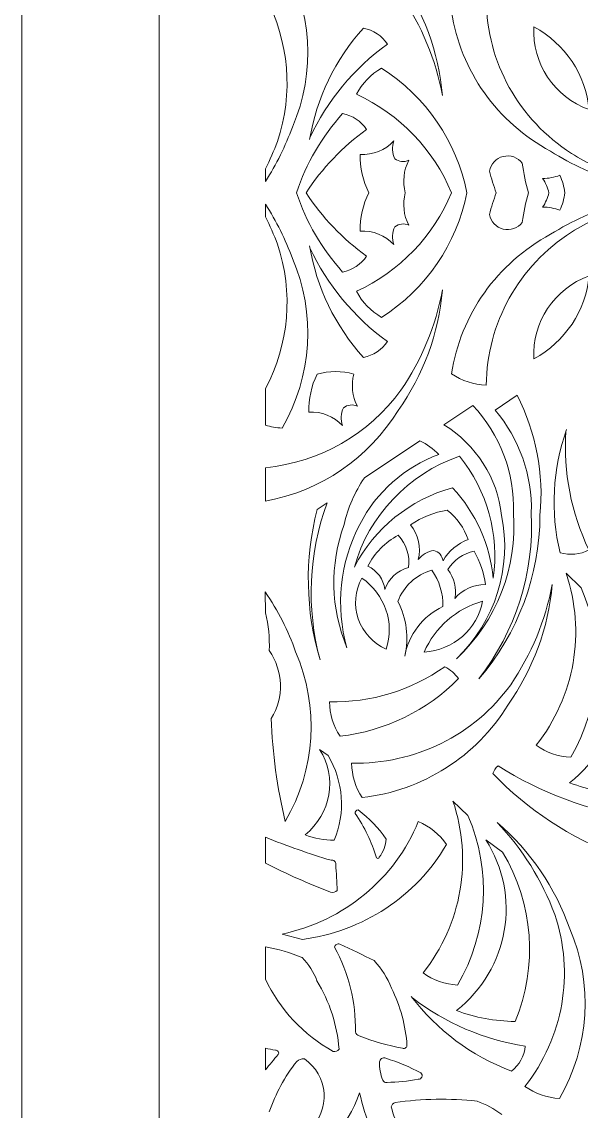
# Model space of a CAD drawing. Header units: millimetres. Extents: x -388 to 390, y -1187 to 1583.
# Drawn here: x -388 to -125, y -569 to -57 of the extents above; entities that cross this region are included whole.
import ezdxf

# ---------------------------------------------------------------- set-up
doc = ezdxf.new("R2010")
doc.units = ezdxf.units.MM
doc.header["$MEASUREMENT"] = 0
doc.layers.add('Livello 1', color=7, linetype='Continuous')

msp = doc.modelspace()

# ---------------------------------------------------------------- linework, layer by layer
at = {"layer": 'Livello 1', "color": 2, "lineweight": 9}
msp.add_open_spline([(-388, -1049.5), (-388, -1049.5), (388, -1049.5), (388, -1049.5), (388, -1049.5), (388, -1049.5), (388, 1049.5), (388, 1049.5), (388, 1049.5), (388, 1049.5), (-388, 1049.5), (-388, 1049.5), (-388, 1049.5), (-388, 1049.5), (-388, -1049.5), (-388, -1049.5)], degree=3, knots=[0, 0, 0, 0, 0.2, 0.2, 0.2, 0.2, 0.4, 0.4, 0.4, 0.4, 0.6, 0.6, 0.6, 0.6, 1, 1, 1, 1], dxfattribs=at)
at = {"layer": 'Livello 1', "color": 177, "lineweight": 9}
for points in [[(-388, 985.5001), (-388, 985.5001), (-388, -1014.5), (-388, -1014.5)], [(-260.866, -106.6089), (-249.7059, -80.7506), (-251.5067, -51.278), (-265.7359, -26.9054)], [(-190.3671, -91.8174), (-192.1221, -71.4797), (-199.3152, -51.9521), (-211.2237, -35.1965)], [(-190.3671, -91.8174), (-193.4998, -74.9897), (-200.1351, -58.9722), (-209.8605, -44.7602)], [(-169.7943, -47.0948), (-169.5022, -76.1006), (-154.4896, -103.065), (-129.7433, -119.0312)], [(-186.1156, -52.43), (-181.8866, -80.1937), (-164.669, -104.4389), (-139.5537, -117.9973)], [(-227.4566, -60.1346), (-240.7998, -74.8872), (-249.582, -93.0485), (-252.7788, -112.5002)], [(-216.2154, -67.6043), (-218.7732, -63.7262), (-222.8299, -61.0305), (-227.4566, -60.1346)], [(-147.3687, -59.5161), (-148.3942, -76.6438), (-137.8881, -92.4242), (-121.4641, -98.4257)], [(-121.4641, -98.4257), (-122.9836, -82.0584), (-132.6836, -67.4887), (-147.3687, -59.5161)], [(-216.2154, -67.6043), (-231.9675, -79.0425), (-244.4989, -94.2025), (-252.6384, -111.6674)], [(-218.9448, -78.94), (-224.0055, -81.8266), (-228.0983, -86.0922), (-230.724, -91.2164)], [(-178.937, -137.4999), (-183.5906, -113.4873), (-198.0247, -92.3407), (-218.9448, -78.94)], [(-186.1346, -137.4999), (-194.5064, -117.1396), (-210.4241, -100.6039), (-230.724, -91.2164)], [(-237.2544, -100.2654), (-247.0311, -111.0748), (-254.3965, -123.7566), (-258.8847, -137.4999)], [(-226.0133, -107.7351), (-228.5709, -103.8571), (-232.6278, -101.1614), (-237.2544, -100.2654)], [(-226.0133, -107.7351), (-237.255, -115.8981), (-246.8919, -125.983), (-254.46, -137.4999)], [(-229.0654, -119.448), (-223.0728, -119.8293), (-217.2316, -117.5046), (-213.2117, -113.1387)], [(-213.2117, -113.1387), (-214.1199, -115.8826), (-213.9522, -118.8592), (-212.7409, -121.4885)], [(-229.0654, -119.448), (-229.1673, -125.6085), (-227.7036, -131.9291), (-225.0145, -137.5001)], [(-212.7409, -121.4885), (-210.8907, -122.9652), (-208.3314, -123.2522), (-206.1878, -122.2234)], [(-206.1878, -122.2234), (-208.6021, -126.914), (-209.1513, -132.4087), (-207.8338, -137.5001)], [(-139.5537, -117.9973), (-129.5399, -124.3675), (-118.6019, -129.2242), (-107.1087, -132.4035)], [(-129.7433, -119.0312), (-122.3529, -123.5533), (-114.5082, -127.3217), (-106.332, -130.2772)], [(-168.2323, -127.3097), (-167.388, -130.7645), (-166.3355, -134.1673), (-165.0808, -137.5)], [(-152.8301, -123.5719), (-152.2676, -128.2833), (-151.313, -132.9416), (-149.9763, -137.5)], [(-143.2861, -130.7797), (-140.4964, -130.7772), (-137.7319, -130.262), (-135.1363, -129.2613)], [(-140.3509, -137.4999), (-140.8801, -135.0996), (-141.8755, -132.8177), (-143.2861, -130.7797)], [(-132.8852, -137.4999), (-133.2363, -134.6655), (-133.9938, -131.8918), (-135.1363, -129.2613)], [(-237.2544, -174.7346), (-247.0311, -163.9252), (-254.3965, -151.2434), (-258.8847, -137.5001)], [(-226.0133, -167.2649), (-237.255, -159.1019), (-246.8919, -149.017), (-254.46, -137.5001)], [(-186.1346, -137.5001), (-194.5064, -157.8604), (-210.4241, -174.3961), (-230.724, -183.7836)], [(-229.0654, -155.552), (-229.1673, -149.3915), (-227.7036, -143.0709), (-225.0145, -137.4999)], [(-178.937, -137.5001), (-183.5906, -161.5127), (-198.0247, -182.6593), (-218.9448, -196.06)], [(-206.1878, -152.7766), (-208.6021, -148.086), (-209.1513, -142.5913), (-207.8338, -137.4999)], [(-168.2323, -147.6903), (-167.388, -144.2355), (-166.3355, -140.8327), (-165.0808, -137.5)], [(-152.8301, -151.4281), (-152.2676, -146.7167), (-151.313, -142.0584), (-149.9763, -137.5)], [(-140.3509, -137.5001), (-140.8801, -139.9004), (-141.8755, -142.1823), (-143.2861, -144.2203)], [(-132.8852, -137.5001), (-133.2363, -140.3345), (-133.9938, -143.1082), (-135.1363, -145.7387)], [(-139.5537, -157.0027), (-129.5399, -150.6325), (-118.6019, -145.7758), (-107.1087, -142.5965)], [(-143.2861, -144.2203), (-140.4964, -144.2228), (-137.7319, -144.738), (-135.1363, -145.7387)], [(-129.7433, -155.9688), (-122.3529, -151.4467), (-114.5082, -147.6783), (-106.332, -144.7228)], [(-213.2117, -161.8613), (-214.1199, -159.1174), (-213.9522, -156.1408), (-212.7409, -153.5115)], [(-212.7409, -153.5115), (-210.8907, -152.0348), (-208.3314, -151.7478), (-206.1878, -152.7766)], [(-229.0654, -155.552), (-223.0728, -155.1707), (-217.2316, -157.4954), (-213.2117, -161.8613)], [(-186.1156, -222.57), (-181.8866, -194.8063), (-164.669, -170.5611), (-139.5537, -157.0027)], [(-169.7943, -227.9052), (-169.5022, -198.8994), (-154.4896, -171.935), (-129.7433, -155.9688)], [(-227.4566, -214.8654), (-240.7998, -200.1128), (-249.582, -181.9515), (-252.7788, -162.4998)], [(-216.2154, -207.3957), (-231.9675, -195.9575), (-244.4989, -180.7975), (-252.6384, -163.3326)], [(-260.866, -168.3911), (-249.7059, -194.2494), (-251.5067, -223.722), (-265.7359, -248.0946)], [(-226.0133, -167.2649), (-228.5709, -171.1429), (-232.6278, -173.8386), (-237.2544, -174.7346)], [(-147.3687, -215.4839), (-148.3942, -198.3562), (-137.8881, -182.5758), (-121.4641, -176.5743)], [(-121.4641, -176.5743), (-122.9836, -192.9416), (-132.6836, -207.5113), (-147.3687, -215.4839)], [(-218.9448, -196.06), (-224.0055, -193.1734), (-228.0983, -188.9078), (-230.724, -183.7836)], [(-190.3671, -183.1826), (-192.1221, -203.5203), (-199.3152, -223.0479), (-211.2237, -239.8035)], [(-190.3671, -183.1826), (-193.4998, -200.0103), (-200.1351, -216.0278), (-209.8605, -230.2398)], [(-216.2154, -207.3957), (-218.7732, -211.2738), (-222.8299, -213.9695), (-227.4566, -214.8654)], [(-253.195, -240.6111), (-253.2968, -234.4508), (-251.9515, -228.3498), (-249.2625, -222.7789)], [(-249.2625, -222.7789), (-243.6401, -221.1506), (-237.6618, -221.1122), (-232.0182, -222.6684)], [(-230.3174, -237.8357), (-232.7316, -233.1452), (-233.3355, -227.7597), (-232.0182, -222.6684)], [(-169.7943, -227.9052), (-175.6485, -227.7147), (-181.3196, -225.861), (-186.1156, -222.57)], [(-165.6387, -239.6033), (-165.6387, -239.6033), (-155.2677, -232.6571), (-155.2677, -232.6571)], [(-155.2677, -232.6571), (-146.3511, -250.1039), (-142.6335, -269.6548), (-144.5402, -289.0726)], [(-253.195, -240.6111), (-247.2024, -240.2299), (-241.3613, -242.5545), (-237.3413, -246.9205)], [(-237.3413, -246.9205), (-238.2495, -244.1766), (-238.0817, -241.2001), (-236.8704, -238.5706)], [(-236.8704, -238.5706), (-235.0202, -237.0941), (-232.4609, -236.8071), (-230.3174, -237.8357)], [(-189.7162, -246.4883), (-189.7162, -246.4883), (-176.1495, -237.4018), (-176.1495, -237.4018)], [(-176.1495, -237.4018), (-163.2087, -251.1261), (-156.3309, -269.297), (-157.0128, -287.9598)], [(-165.6387, -239.6033), (-154.164, -253.1378), (-148.1124, -270.2953), (-148.6131, -287.8749)], [(-189.7162, -246.4883), (-174.4995, -255.8928), (-164.5093, -271.5877), (-162.5927, -289.1002)], [(-135.0842, -306.6619), (-139.7044, -287.486), (-138.6582, -267.4198), (-132.0677, -248.8037)], [(-121.5693, -305.288), (-129.9143, -287.9162), (-133.6223, -268.7575), (-132.3468, -249.6025)], [(-227.0125, -271.4683), (-227.0125, -271.4683), (-200.9471, -254.0104), (-200.9471, -254.0104)], [(-200.9471, -254.0104), (-197.6781, -255.723), (-194.6754, -257.8835), (-192.0299, -260.4262)], [(-229.1867, -293.315), (-221.4321, -278.196), (-208.1774, -266.4639), (-192.0299, -260.4262)], [(-231.7567, -313.3958), (-224.9755, -289.1691), (-206.5265, -269.7134), (-182.3457, -261.2888)], [(-182.3457, -261.2888), (-169.2768, -277.4955), (-163.5582, -298.2322), (-166.5208, -318.6732)], [(-236.5561, -293.464), (-234.834, -285.6046), (-231.5949, -278.1392), (-227.0125, -271.4683)], [(-231.7567, -313.3958), (-222.369, -295.1923), (-205.6274, -281.6627), (-185.5869, -276.0842)], [(-185.5869, -276.0842), (-174.6911, -287.8883), (-168.0011, -302.8324), (-166.5208, -318.6735)], [(-247.8626, -356.9784), (-254.7548, -333.967), (-255.2139, -309.5677), (-249.1923, -286.3235)], [(-247.8626, -356.9784), (-254.3897, -332.6277), (-253.2361, -306.9141), (-244.5537, -283.2168)], [(-244.5537, -283.2168), (-244.5537, -283.2168), (-249.1923, -286.3235), (-249.1923, -286.3235)], [(-205.3384, -293.5295), (-200.2012, -289.9679), (-194.2967, -287.6086), (-188.0803, -286.634)], [(-188.0803, -286.634), (-183.5319, -290.255), (-180.1231, -295.0616), (-178.2478, -300.4983)], [(-162.5927, -289.1002), (-157.5704, -313.6236), (-165.5401, -338.9708), (-183.7815, -356.4888)], [(-157.0128, -287.9601), (-155.0377, -313.5679), (-164.8549, -338.7005), (-183.7813, -356.4887)], [(-144.5402, -289.0731), (-144.6281, -317.1951), (-154.7844, -344.3975), (-173.2434, -365.9502)], [(-148.6131, -287.8754), (-147.2281, -315.9197), (-155.9447, -343.5502), (-173.2431, -365.9497)], [(-235.2375, -351.3006), (-242.9416, -332.8388), (-243.4111, -312.2437), (-236.5561, -293.464)], [(-235.2375, -351.3006), (-240.7175, -331.913), (-238.558, -311.2183), (-229.1867, -293.315)], [(-205.3384, -293.5295), (-201.6325, -298.1538), (-200.2936, -304.1841), (-201.7049, -309.8964)], [(-225.4883, -312.9606), (-222.2718, -306.845), (-217.2797, -301.7966), (-211.1395, -298.4498)], [(-211.1395, -298.4498), (-207.3652, -302.5707), (-205.6017, -308.0905), (-206.3051, -313.5815)], [(-190.0772, -310.4381), (-187.4854, -305.8392), (-183.2851, -302.3098), (-178.2478, -300.4983)], [(-201.7049, -309.8965), (-199.904, -307.6133), (-197.2993, -306.0677), (-194.3979, -305.5609)], [(-194.3979, -305.5609), (-192.1078, -306.2212), (-190.4203, -308.126), (-190.0772, -310.4381)], [(-187.7958, -314.581), (-185.1327, -310.1037), (-180.6316, -306.9627), (-175.4386, -305.9575)], [(-175.4386, -305.9575), (-172.7013, -310.8015), (-170.9234, -316.1078), (-170.1981, -321.5976)], [(-121.5693, -305.288), (-125.6978, -307.5196), (-130.5751, -308.0154), (-135.0842, -306.6619)], [(-225.4883, -312.9606), (-221.0321, -314.9605), (-217.9826, -319.1103), (-217.4632, -323.8809)], [(-217.4632, -323.8809), (-215.6774, -318.8758), (-211.5151, -315.0337), (-206.3051, -313.5815)], [(-211.2814, -329.5252), (-208.676, -322.4315), (-202.7516, -316.9916), (-195.352, -314.8982)], [(-195.352, -314.8982), (-191.8491, -319.9025), (-190.0233, -325.8494), (-190.1278, -331.9146)], [(-187.7958, -314.581), (-184.8331, -318.4666), (-183.6366, -323.3748), (-184.4878, -328.1508)], [(-132.2921, -316.3356), (-122.9442, -343.8623), (-128.1963, -374.1362), (-146.3038, -397.101)], [(-132.2921, -316.3356), (-132.2921, -316.3356), (-125.2384, -323.0879), (-125.2384, -323.0879)], [(-228.2324, -318.6042), (-217.372, -326.0911), (-212.7293, -339.6073), (-216.7634, -351.9941)], [(-184.4878, -328.1508), (-180.991, -323.9532), (-175.7319, -321.5414), (-170.1981, -321.5976)], [(-138.8042, -321.6132), (-140.5592, -341.9509), (-147.7523, -361.4784), (-159.6608, -378.2341)], [(-138.8042, -321.6132), (-141.9371, -338.4408), (-148.5723, -354.4582), (-158.2976, -368.6703)], [(-125.2384, -323.0879), (-114.0783, -348.9462), (-115.8791, -378.4188), (-130.1083, -402.7915)], [(-211.2814, -329.5252), (-207.1851, -337.5035), (-206.06, -346.6301), (-208.1, -355.3328)], [(-208.1, -355.333), (-206.2853, -345.1615), (-199.6038, -336.4552), (-190.1278, -331.9147)], [(-171.4914, -329.4067), (-173.9672, -342.5919), (-185.2613, -352.4572), (-198.928, -353.3722)], [(-198.928, -353.3722), (-193.9521, -341.7373), (-183.8671, -332.9283), (-171.4914, -329.4067)], [(-116.8467, -334.4813), (-100.046, -360.804), (-105.9462, -395.2557), (-130.5986, -414.7791)], [(-271.7597, -352.5914), (-265.107, -362.1547), (-264.7253, -374.6258), (-270.7813, -384.5616)], [(-259.343, -353.2194), (-248.1829, -379.0777), (-249.9837, -408.5503), (-264.2128, -432.923)], [(-189.2621, -360.2131), (-204.9863, -371.3463), (-223.9953, -377.1502), (-243.3987, -376.7425)], [(-189.2621, -360.2131), (-186.6928, -361.5601), (-184.4824, -363.4782), (-182.8084, -365.8134)], [(-182.8084, -365.8134), (-197.5909, -380.8772), (-217.2645, -390.4435), (-238.4608, -392.8745)], [(-158.2976, -368.6703), (-175.3792, -392.3762), (-203.3889, -406.2165), (-233.0223, -405.5939)], [(-238.4608, -392.8745), (-241.6718, -388.0802), (-243.3874, -382.4748), (-243.3987, -376.7425)], [(-159.6608, -378.2341), (-174.2948, -402.3763), (-199.5963, -418.4586), (-228.0844, -421.7258)], [(-264.2131, -432.9234), (-268.0525, -417.0589), (-270.253, -400.8569), (-270.7814, -384.5617)], [(-248.0638, -399.079), (-239.6635, -412.2403), (-242.6136, -429.4662), (-254.9398, -439.2278)], [(-248.0638, -399.079), (-248.0638, -399.079), (-244.1158, -401.9744), (-244.1158, -401.9744)], [(-130.1085, -402.7919), (-135.957, -402.4736), (-141.5844, -400.4963), (-146.3041, -397.1013)], [(-244.1158, -401.9744), (-236.855, -414.0778), (-235.7773, -428.8028), (-241.2011, -441.7953)], [(-228.0844, -421.7258), (-231.2954, -416.9315), (-233.0111, -411.3263), (-233.0223, -405.5939)], [(-166.6573, -410.4526), (-166.2409, -409.0509), (-165.406, -407.803), (-164.2596, -406.869)], [(-98.3227, -431.5227), (-121.7919, -427.7993), (-144.2324, -419.4088), (-164.2596, -406.869)], [(-108.0344, -449.0587), (-130.2829, -440.6484), (-150.317, -427.4551), (-166.6573, -410.4526)], [(-103.1215, -419.9145), (-112.5156, -419.7745), (-121.8131, -418.0369), (-130.5989, -414.7793)], [(-185.4369, -423.3887), (-176.089, -450.9153), (-181.3411, -481.1891), (-199.4486, -504.154)], [(-185.4369, -423.3887), (-185.4369, -423.3887), (-178.3831, -430.1409), (-178.3831, -430.1409)], [(-231.3602, -429.1553), (-226.9779, -435.5692), (-223.6189, -442.5984), (-221.3982, -450.0015)], [(-229.974, -427.5591), (-224.8705, -431.4104), (-220.4139, -436.0192), (-216.7658, -441.2184)], [(-201.6956, -433.0214), (-212.7162, -459.9491), (-236.6988, -479.7499), (-265.677, -485.8468)], [(-201.6956, -433.0214), (-196.3104, -435.2767), (-191.7123, -439.0169), (-188.4623, -443.786)], [(-178.3831, -430.1409), (-167.2232, -455.9992), (-169.0239, -485.4718), (-183.2531, -509.8444)], [(-164.7306, -433.3787), (-149.0513, -446.8368), (-137.2671, -464.0959), (-130.5618, -483.4224)], [(-164.7306, -433.3787), (-152.7553, -445.8374), (-143.5258, -460.5731), (-137.6156, -476.6702)], [(-241.2012, -441.7955), (-245.8983, -441.7256), (-250.5471, -440.8568), (-254.9399, -439.228)], [(-188.4623, -443.786), (-202.6916, -468.1587), (-227.7215, -484.643), (-256.1513, -488.3649)], [(-216.7658, -441.2184), (-217.0581, -444.3148), (-218.1912, -447.2783), (-220.048, -449.8017)], [(-169.9914, -441.5343), (-153.1908, -467.857), (-159.0909, -502.3087), (-183.7434, -521.8321)], [(-169.9914, -441.5343), (-169.9914, -441.5343), (-162.0956, -447.3252), (-162.0956, -447.3252)], [(-162.0956, -447.3252), (-147.5738, -471.5321), (-145.4183, -500.9818), (-156.2661, -526.9671)], [(-240.4867, -453.1452), (-240.2362, -457.252), (-240.0021, -461.3597), (-239.7843, -465.4683)], [(-239.7843, -465.4683), (-240.6382, -466.2259), (-241.8359, -466.4887), (-242.9386, -466.1605)], [(-137.6156, -476.6702), (-128.2676, -504.1969), (-133.5197, -534.4706), (-151.6272, -557.4355)], [(-265.677, -485.8468), (-265.677, -485.8468), (-256.1513, -488.3649), (-256.1513, -488.3649)], [(-130.5618, -483.4224), (-119.4018, -509.2808), (-121.2026, -538.7533), (-135.4316, -563.1259)], [(-238.6086, -490.5919), (-233.1874, -493.1014), (-227.8036, -495.6875), (-222.4588, -498.3495)], [(-241.1201, -491.9929), (-234.3882, -504.2251), (-230.9788, -517.9442), (-231.2183, -531.8357)], [(-256.342, -496.8929), (-253.1974, -499.9985), (-250.796, -503.7482), (-249.3112, -507.8716)], [(-222.4588, -498.3495), (-218.9686, -502.1309), (-216.2117, -506.5031), (-214.3234, -511.2519)], [(-183.2533, -509.8449), (-189.1017, -509.5266), (-194.7291, -507.5493), (-199.4489, -504.1543)], [(-249.3112, -507.8716), (-243.371, -517.6371), (-239.8194, -528.6149), (-238.9342, -539.9466)], [(-214.3234, -511.2519), (-210.0922, -519.7183), (-207.61, -528.9188), (-207.019, -538.3258)], [(-157.9419, -550.2664), (-176.7214, -543.1675), (-193.0513, -530.9895), (-205.0273, -515.1529)], [(-151.4674, -538.5757), (-170.8293, -535.5039), (-189.0792, -527.678), (-204.5112, -515.8294)], [(-156.2662, -526.9675), (-165.6603, -526.8276), (-174.958, -525.0899), (-183.7436, -521.8323)], [(-229.4837, -533.7316), (-230.3767, -533.4641), (-231.0448, -532.7343), (-231.2183, -531.8362)], [(-209.1916, -539.5308), (-216.1268, -538.2255), (-222.9207, -536.2839), (-229.4837, -533.7316)], [(-238.9342, -539.9466), (-239.5326, -540.8245), (-240.6201, -541.2529), (-241.6731, -541.0256)], [(-151.4674, -538.5757), (-151.9174, -543.1702), (-154.254, -547.3893), (-157.9419, -550.2664)], [(-271.7373, -569.464), (-268.78, -560.9135), (-264.4274, -552.888), (-258.8484, -545.6991)], [(-258.8484, -545.6991), (-257.8526, -544.8553), (-256.5539, -544.4353), (-255.2404, -544.5321)], [(-218.4405, -554.5139), (-219.4523, -551.7784), (-219.9673, -548.8909), (-219.9619, -545.9818)], [(-217.0107, -544.1983), (-211.2855, -545.9966), (-205.7488, -548.3259), (-200.476, -551.1542)], [(-216.4073, -555.5856), (-217.2653, -555.7897), (-218.1425, -555.3274), (-218.4405, -554.5139)], [(-201.7526, -554.0663), (-206.5759, -555.035), (-211.4837, -555.5439), (-216.4073, -555.5856)], [(-135.432, -563.1264), (-141.2804, -562.8081), (-146.9077, -560.8308), (-151.6276, -557.4359)], [(-229.2937, -560.5525), (-234.7676, -576.5823), (-247.2463, -589.397), (-263.3436, -595.5188)], [(-216.7732, -594.3233), (-222.2656, -583.5775), (-226.4671, -572.245), (-229.2937, -560.5525)], [(-212.6131, -565.0256), (-199.8562, -563.2404), (-186.9221, -563.0128), (-174.1077, -564.348)], [(-214.4498, -567.1244), (-214.2167, -566.1771), (-213.5337, -565.3968), (-212.6131, -565.0256)], [(-210.2244, -578.1239), (-212.0425, -574.6208), (-213.4597, -570.9319), (-214.4498, -567.1244)], [(-174.1077, -564.348), (-169.9692, -565.9157), (-166.0721, -568.0361), (-162.5269, -570.6487)]]:
    msp.add_open_spline(points, degree=3, dxfattribs=at)
at = {"layer": 'Livello 1', "color": 242, "lineweight": 9}
msp.add_open_spline([(323.5, -969.5005), (323.5, -969.5005), (-323.5, -969.5005), (-323.5, -969.5005), (-323.5, -969.5005), (-323.5, -969.5005), (-323.5, 969.5005), (-323.5, 969.5005), (-323.5, 969.5005), (-323.5, 969.5005), (323.5, 969.5005), (323.5, 969.5005), (323.5, 969.5005), (323.5, 969.5005), (323.5, 60.8387), (323.5, 60.8387), (323.5, 60.8387), (323.5, 60.8387), (257.4997, -137.4998), (257.4997, -137.4998), (257.4997, -137.4998), (257.4997, -137.4998), (323.5, -174.5014), (323.5, -174.5014), (323.5, -174.5014), (323.5, -174.5014), (323.5, -969.5005), (323.5, -969.5005)], degree=3, knots=[0, 0, 0, 0, 0.125, 0.125, 0.125, 0.125, 0.25, 0.25, 0.25, 0.25, 0.375, 0.375, 0.375, 0.375, 0.5, 0.5, 0.5, 0.5, 0.625, 0.625, 0.625, 0.625, 0.75, 0.75, 0.75, 0.75, 1, 1, 1, 1], dxfattribs=at)
at = {"layer": 'Livello 1', "color": 177, "lineweight": 9}
for points, knots in [([(-267.9196, -113.3611), (-260.2344, -90.7301), (-262.4175, -66.2417), (-273.5, -45.4851), (-273.5, -45.4851), (-273.5, -45.4851), (-273.5, -28.3413), (-273.5, -28.3413), (-273.5, -28.3413), (-271.0005, -27.5357), (-268.391, -27.0493), (-265.7361, -26.9049)], [0, 0, 0, 0, 0.25, 0.25, 0.25, 0.25, 0.5, 0.5, 0.5, 0.5, 1, 1, 1, 1]), ([(-260.866, -106.6089), (-264.1432, -115.5491), (-268.3797, -124.1167), (-273.4999, -132.1688), (-273.4999, -132.1688), (-273.4999, -132.1688), (-273.4999, -126.2406), (-273.4999, -126.2406), (-273.4999, -126.2406), (-271.3967, -122.0564), (-269.5333, -117.7564), (-267.9196, -113.3611)], [0, 0, 0, 0, 0.25, 0.25, 0.25, 0.25, 0.5, 0.5, 0.5, 0.5, 1, 1, 1, 1]), ([(-152.8301, -123.5719), (-154.9014, -120.8533), (-158.4369, -119.6156), (-161.8003, -120.4319), (-161.8003, -120.4319), (-165.1638, -121.2481), (-167.6988, -123.9588), (-168.2323, -127.3097)], [0, 0, 0, 0, 0.33333333, 0.33333333, 0.33333333, 0.33333333, 1, 1, 1, 1]), ([(-267.9196, -161.6389), (-269.5333, -157.2436), (-271.3966, -152.9436), (-273.4999, -148.7593), (-273.4999, -148.7593), (-273.4999, -148.7593), (-273.4999, -142.831), (-273.4999, -142.831), (-273.4999, -142.831), (-268.3796, -150.8833), (-264.1432, -159.4509), (-260.866, -168.3911)], [0, 0, 0, 0, 0.25, 0.25, 0.25, 0.25, 0.5, 0.5, 0.5, 0.5, 1, 1, 1, 1]), ([(-152.8301, -151.4281), (-154.9014, -154.1467), (-158.4369, -155.3844), (-161.8003, -154.5681), (-161.8003, -154.5681), (-165.1638, -153.7519), (-167.6988, -151.0412), (-168.2323, -147.6903)], [0, 0, 0, 0, 0.33333333, 0.33333333, 0.33333333, 0.33333333, 1, 1, 1, 1]), ([(-265.7361, -248.0951), (-268.3909, -247.9507), (-271.0004, -247.4642), (-273.5, -246.6585), (-273.5, -246.6585), (-273.5, -246.6585), (-273.4999, -229.5144), (-273.4999, -229.5144), (-273.4999, -229.5144), (-262.4176, -208.758), (-260.2343, -184.2698), (-267.9196, -161.6389)], [0, 0, 0, 0, 0.25, 0.25, 0.25, 0.25, 0.5, 0.5, 0.5, 0.5, 1, 1, 1, 1]), ([(-211.2237, -239.8035), (-224.7959, -262.1942), (-247.5441, -277.652), (-273.4999, -282.3837), (-273.4999, -282.3837), (-273.4999, -282.3837), (-273.4999, -266.7209), (-273.4999, -266.7209), (-273.4999, -266.7209), (-248.0621, -264.1466), (-224.7839, -250.9506), (-209.8605, -230.2398)], [0, 0, 0, 0, 0.25, 0.25, 0.25, 0.25, 0.5, 0.5, 0.5, 0.5, 1, 1, 1, 1]), ([(-216.7634, -351.9942), (-222.9706, -349.2255), (-227.7272, -344.0624), (-229.9008, -337.7345), (-229.9008, -337.7345), (-232.0743, -331.4065), (-231.4701, -324.48), (-228.2324, -318.6042)], [0, 0, 0, 0, 0.33333333, 0.33333333, 0.33333333, 0.33333333, 1, 1, 1, 1]), ([(-271.7597, -352.5911), (-271.4599, -346.6423), (-272.0512, -340.7006), (-273.4999, -334.9524), (-273.4999, -334.9524), (-273.4999, -334.9524), (-273.6907, -325.0856), (-273.6907, -325.0856), (-273.6907, -325.0856), (-267.6288, -333.7847), (-262.8022, -343.2491), (-259.343, -353.2194)], [0, 0, 0, 0, 0.25, 0.25, 0.25, 0.25, 0.5, 0.5, 0.5, 0.5, 1, 1, 1, 1]), ([(-231.3602, -429.1553), (-231.4201, -428.7584), (-231.3023, -428.3555), (-231.0368, -428.0498), (-231.0368, -428.0498), (-230.7713, -427.7441), (-230.384, -427.5652), (-229.974, -427.5591)], [0, 0, 0, 0, 0.33333333, 0.33333333, 0.33333333, 0.33333333, 1, 1, 1, 1]), ([(-242.9386, -466.1605), (-253.3705, -462.1648), (-263.5724, -457.6226), (-273.5, -452.5544), (-273.5, -452.5544), (-273.5, -452.5544), (-273.5, -440.3644), (-273.5, -440.3644), (-273.5, -440.3644), (-263.4097, -444.4397), (-253.1292, -448.054), (-242.6918, -451.1944)], [0, 0, 0, 0, 0.25, 0.25, 0.25, 0.25, 0.5, 0.5, 0.5, 0.5, 1, 1, 1, 1]), ([(-220.048, -449.8017), (-220.1483, -450.0606), (-220.3835, -450.2465), (-220.6633, -450.288), (-220.6633, -450.288), (-220.9433, -450.3294), (-221.2241, -450.2198), (-221.3982, -450.0015)], [0, 0, 0, 0, 0.33333333, 0.33333333, 0.33333333, 0.33333333, 1, 1, 1, 1]), ([(-242.6918, -451.1944), (-242.1129, -451.0519), (-241.4996, -451.2016), (-241.0567, -451.5933), (-241.0567, -451.5933), (-240.6139, -451.985), (-240.4001, -452.5672), (-240.4867, -453.1452)], [0, 0, 0, 0, 0.33333333, 0.33333333, 0.33333333, 0.33333333, 1, 1, 1, 1]), ([(-241.1201, -491.9929), (-241.0165, -491.458), (-240.6783, -490.9944), (-240.195, -490.7248), (-240.195, -490.7248), (-239.7116, -490.4552), (-239.1317, -490.4066), (-238.6086, -490.5919)], [0, 0, 0, 0, 0.33333333, 0.33333333, 0.33333333, 0.33333333, 1, 1, 1, 1]), ([(-241.6731, -541.0256), (-255.7591, -533.1854), (-266.8331, -521.2619), (-273.5, -507.0813), (-273.5, -507.0813), (-273.5, -507.0813), (-273.4999, -491.8689), (-273.4999, -491.8689), (-273.4999, -491.8689), (-267.5943, -492.8429), (-261.8308, -494.5297), (-256.342, -496.8929)], [0, 0, 0, 0, 0.25, 0.25, 0.25, 0.25, 0.5, 0.5, 0.5, 0.5, 1, 1, 1, 1]), ([(-267.4713, -542.481), (-269.5967, -544.8036), (-271.6083, -547.2192), (-273.5, -549.7194), (-273.5, -549.7194), (-273.5, -549.7194), (-273.4999, -539.5292), (-273.4999, -539.5292), (-273.4999, -539.5292), (-271.9403, -539.7902), (-270.3903, -540.1094), (-268.8532, -540.4862)], [0, 0, 0, 0, 0.25, 0.25, 0.25, 0.25, 0.5, 0.5, 0.5, 0.5, 1, 1, 1, 1]), ([(-268.8532, -540.4862), (-268.335, -540.4146), (-267.8204, -540.638), (-267.5267, -541.062), (-267.5267, -541.062), (-267.233, -541.4859), (-267.2115, -542.0364), (-267.4713, -542.481)], [0, 0, 0, 0, 0.33333333, 0.33333333, 0.33333333, 0.33333333, 1, 1, 1, 1]), ([(-207.019, -538.3258), (-207.0944, -538.7961), (-207.385, -539.2069), (-207.8082, -539.4415), (-207.8082, -539.4415), (-208.2312, -539.6762), (-208.7406, -539.7091), (-209.1916, -539.5308)], [0, 0, 0, 0, 0.33333333, 0.33333333, 0.33333333, 0.33333333, 1, 1, 1, 1]), ([(-255.2404, -544.5321), (-249.8512, -548.2784), (-246.4618, -554.1914), (-246.0041, -560.645), (-246.0041, -560.645), (-245.5463, -567.0986), (-248.0684, -573.4132), (-252.8769, -577.8523)], [0, 0, 0, 0, 0.33333333, 0.33333333, 0.33333333, 0.33333333, 1, 1, 1, 1]), ([(-219.9619, -545.9818), (-219.8976, -545.318), (-219.5193, -544.7221), (-218.9395, -544.3717), (-218.9395, -544.3717), (-218.3599, -544.0215), (-217.646, -543.9573), (-217.0107, -544.1983)], [0, 0, 0, 0, 0.33333333, 0.33333333, 0.33333333, 0.33333333, 1, 1, 1, 1]), ([(-200.476, -551.1542), (-199.9337, -551.6344), (-199.7631, -552.3988), (-200.0514, -553.0565), (-200.0514, -553.0565), (-200.3399, -553.7143), (-201.0234, -554.12), (-201.7526, -554.0663)], [0, 0, 0, 0, 0.33333333, 0.33333333, 0.33333333, 0.33333333, 1, 1, 1, 1])]:
    msp.add_open_spline(points, degree=3, knots=knots, dxfattribs=at)

doc.saveas('drawing.dxf')
